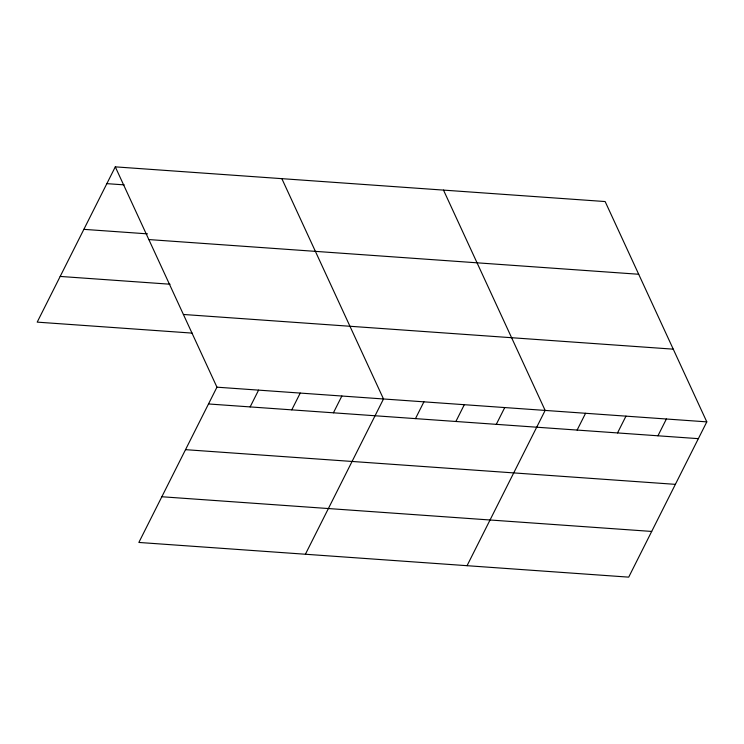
<?xml version="1.0" encoding="UTF-8"?>
<svg xmlns="http://www.w3.org/2000/svg" width="744" height="744" viewBox="0 0 744 744"><rect width="100%" height="100%" fill="white"/><g stroke="black" fill="none" stroke-linecap="round" stroke-linejoin="round"><path stroke-width="1.12" d="M115.292 166.861L216.95 387.178L138.858 542.45L628.708 577.139L706.8 421.867L605.142 201.55L115.292 166.861L37.2 322.133L192.185 333.107M250.142 406.912L258.587 390.126M291.778 409.86L300.223 393.074M333.414 412.808L341.859 396.022M305.403 554.243L383.495 398.97L281.846 178.653M415.468 418.621L423.913 401.834M455.877 421.485L464.321 404.69M496.295 424.34L504.739 407.554M467.055 565.691L545.147 410.418L443.498 190.101M577.121 430.069L585.565 413.283M617.529 432.924L625.974 416.138M657.947 435.789L666.391 419.002M106.848 183.647L124.202 184.875M83.867 229.347L147.479 233.858M148.837 239.568L638.687 274.257M60.18 276.433L170.06 284.217M183.405 314.47L673.255 349.159M216.95 387.178L706.8 421.867M208.506 403.964L698.356 438.653M185.526 449.664L675.375 484.353M161.839 496.75L651.688 531.439"/></g></svg>
